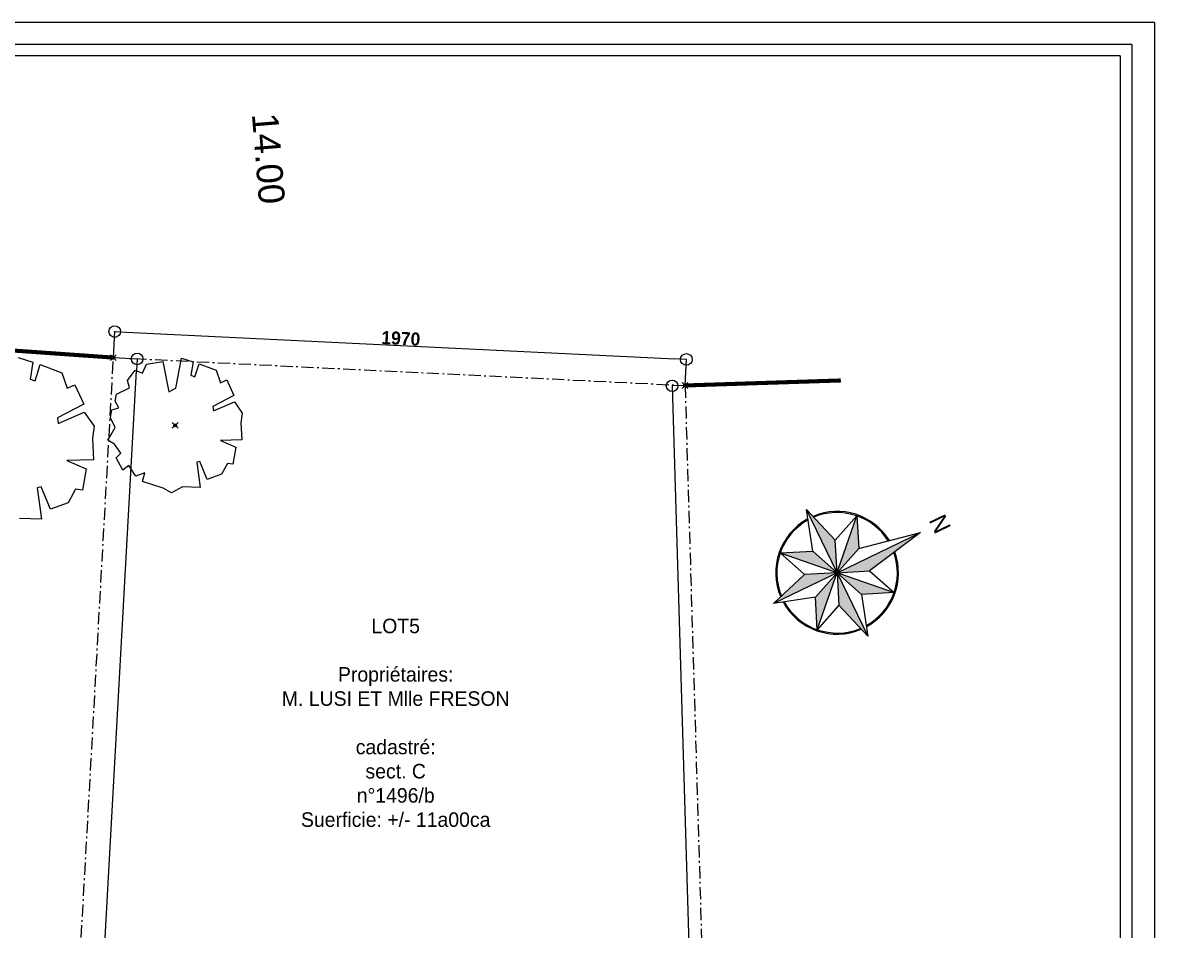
# Model space of a CAD drawing. Header units: millimetres. Extents: x -44462 to 306987, y -116160 to 12874.
# Drawn here: x -23313 to -19417, y -58549 to -55423 of the extents above; entities that cross this region are included whole.
import ezdxf
from ezdxf.enums import TextEntityAlignment as Align

# ---------------------------------------------------------------- set-up
doc = ezdxf.new("R2010")
doc.units = ezdxf.units.MM
doc.header["$PDMODE"] = 35
doc.header["$PDSIZE"] = 10
doc.linetypes.add('DCAD_Center', pattern=[36, 21, -6, 3, -6])
doc.linetypes.add('DCAD_Dashed', pattern=[33, 21, -12])
for name, color, linetype in [('1', 7, 'Continuous'), ('BLANC', 7, 'Continuous'), ('chassis fen.portes', 1, 'Continuous'), ('HACHURE', 8, 'Continuous'), ('TEXTE', 1, 'Continuous')]:
    doc.layers.add(name, color=color, linetype=linetype)
doc.styles.add('CENTURY GOTHIC', font='GOTHIC.TTF')
doc.styles.add('Century Gothic Gras', font='GOTHICB.TTF')
doc.styles.add('style1', font='comic.TTF', dxfattribs={"height": 12})
doc.dimstyles.new('1-200', dxfattribs={"dimtxt": 30, "dimasz": 40, "dimexe": 1.25, "dimexo": 0.625, "dimtad": 1, "dimdec": 0, "dimtxsty": 'Century Gothic Gras', "dimblk": 'ORIGIN', "dimcen": 2.5, "dimclrd": 8, "dimclre": 5, "dimclrt": 6, "dimadec": 0, "dimazin": 0, "dimtfac": 1, "dimtdec": 0, "dimtmove": 0, "dimatfit": 3, "dimldrblk": 'ORIGIN', "dimfxl": 0, "dimarcsym": 0})

# ---------------------------------------------------------------- blocks, each defined once
blk = doc.blocks.new('_Origin')
at = {"color": 0, "linetype": 'Continuous', "lineweight": -2}
blk.add_line((0, 0), (-1, 0), dxfattribs=at)
blk.add_circle((0, 0), 0.5, dxfattribs=at)
blk = doc.blocks.new('*D421')
at = {"color": 5, "lineweight": -2}
for p, q in [((-23000.3, -56576.5), (-22917.9, -56581.1)), ((-23281.9, -61664.4), (-23199.5, -61669))]:
    blk.add_line(p, q, dxfattribs=at)
at = {"color": 8, "lineweight": -2}
blk.add_line((-23198.6, -61629), (-22921.4, -56621), dxfattribs=at)
at = {"layer": 'Defpoints', "color": 0}
for p in [(-23000.9, -56576.5), (-22919.1, -56581), (-23282.6, -61664.4)]:
    blk.add_point(p, dxfattribs=at)
at = {"color": 8, "lineweight": -2, "xscale": 40, "yscale": 40, "zscale": 40}
for p, rotation in [((-22919.1, -56581), 86.83157791941849), ((-23200.8, -61668.9), 266.8315779194185)]:
    blk.add_blockref('_Origin', p, dxfattribs=dict(at, rotation=rotation))
at = {"color": 6, "insert": (-23084.2, -59123.6), "char_height": 30, "attachment_point": 5, "rotation": 86.8316, "style": 'Century Gothic Gras'}
blk.add_mtext('{\\H1.5x;5096}', dxfattribs=at)
blk = doc.blocks.new('*D416')
at = {"color": 5, "lineweight": -2}
for p, q in [((-23000.9, -56575.9), (-22996.5, -56485.5)), ((-21032.8, -56671.9), (-21028.4, -56581.5))]:
    blk.add_line(p, q, dxfattribs=at)
at = {"color": 8, "lineweight": -2}
blk.add_line((-22956.6, -56488.7), (-21068.5, -56580.8), dxfattribs=at)
at = {"layer": 'Defpoints', "color": 0}
for p in [(-23000.9, -56576.5), (-21028.5, -56582.8), (-21032.9, -56672.5)]:
    blk.add_point(p, dxfattribs=at)
at = {"color": 8, "lineweight": -2, "xscale": 40, "yscale": 40, "zscale": 40}
for p, rotation in [((-22996.5, -56486.8), 177.2068148732308), ((-21028.5, -56582.8), 357.2068148732307)]:
    blk.add_blockref('_Origin', p, dxfattribs=dict(at, rotation=rotation))
at = {"color": 6, "insert": (-22011.3, -56510.6), "char_height": 30, "attachment_point": 5, "rotation": 357.2068, "style": 'Century Gothic Gras'}
blk.add_mtext('{\\H1.5x;1970}', dxfattribs=at)
blk = doc.blocks.new('*D417')
at = {"color": 5, "lineweight": -2}
for p, q in [((-21033.5, -56672.5), (-21078.6, -56673.9)), ((-20885, -61661.6), (-20930.2, -61663))]:
    blk.add_line(p, q, dxfattribs=at)
at = {"color": 8, "lineweight": -2}
blk.add_line((-21076.2, -56713.8), (-20930.1, -61623), dxfattribs=at)
at = {"layer": 'Defpoints', "color": 0}
for p in [(-21032.9, -56672.5), (-20928.9, -61662.9), (-20884.4, -61661.6)]:
    blk.add_point(p, dxfattribs=at)
at = {"color": 8, "lineweight": -2, "xscale": 40, "yscale": 40, "zscale": 40}
for p, rotation in [((-21077.4, -56673.8), 91.70479180849885), ((-20928.9, -61662.9), 271.7047918084988)]:
    blk.add_blockref('_Origin', p, dxfattribs=dict(at, rotation=rotation))
at = {"color": 6, "insert": (-20978.9, -59167.7), "char_height": 30, "attachment_point": 5, "rotation": 271.7048, "style": 'Century Gothic Gras'}
blk.add_mtext('{\\H1.5x;4999}', dxfattribs=at)
blk = doc.blocks.new('A$C5EB44E52')
at = {"linetype": 'Continuous'}
h = blk.add_hatch(color=256, dxfattribs=at)
h.paths.add_polyline_path([(485.2, 485.2), (571, 692.4), (485.2, 1123.4)])
h.paths.add_polyline_path([(485.2, 485.2), (692.4, 571), (778.6, 778.6)])
h.paths.add_polyline_path([(970.4, 485.2), (485.2, 485.2), (692.4, 399.4)])
h.paths.add_polyline_path([(485.2, 485.2), (571, 278.1), (778.6, 191.8)])
h.paths.add_polyline_path([(485.2, 485.2), (399.4, 278.1), (485.2, 0)])
h.paths.add_polyline_path([(485.2, 485.2), (278.1, 399.4), (191.8, 191.8)])
h.paths.add_polyline_path([(278.1, 571), (0, 485.2), (485.2, 485.2)])
h.paths.add_polyline_path([(399.4, 692.4), (191.8, 778.6), (485.2, 485.2)])
for p, q in [((399.4, 692.4), (485.2, 1123.4)), ((485.2, 485.2), (485.2, 1123.4)), ((485.2, 1123.4), (571, 692.4)), ((278.1, 571), (191.8, 778.6)), ((191.8, 191.8), (778.6, 778.6)), ((778.6, 191.8), (191.8, 778.6)), ((191.8, 778.6), (399.4, 692.4)), ((571, 692.4), (778.6, 778.6)), ((778.6, 778.6), (692.4, 571)), ((485.2, 485.2), (399.4, 692.4)), ((485.2, 485.2), (571, 692.4)), ((0, 485.2), (278.1, 571)), ((485.2, 485.2), (278.1, 571)), ((485.2, 485.2), (692.4, 571)), ((692.4, 571), (970.4, 485.2)), ((485.2, 485.2), (0, 485.2)), ((278.1, 399.4), (0, 485.2)), ((485.2, 485.2), (278.1, 399.4)), ((485.2, 485.2), (399.4, 278.1)), ((485.2, 485.2), (485.2, 0)), ((485.2, 485.2), (970.4, 485.2)), ((485.2, 485.2), (692.4, 399.4)), ((485.2, 485.2), (571, 278.1)), ((970.4, 485.2), (692.4, 399.4)), ((191.8, 191.8), (278.1, 399.4)), ((692.4, 399.4), (778.6, 191.8)), ((399.4, 278.1), (191.8, 191.8)), ((485.2, 0), (399.4, 278.1)), ((571, 278.1), (485.2, 0)), ((778.6, 191.8), (571, 278.1))]:
    blk.add_line(p, q, dxfattribs=at)
for radius, start, end in [(422.5, 95.89549, 177.35317), (415, 96.21544, 176.97996), (422.5, 2.64683, 84.10451), (415, 3.02004, 83.78456), (422.5, 182.64683, 267.35317), (415, 183.02004, 266.97996), (422.5, 272.64683, 357.35317), (415, 273.02004, 356.97996)]:
    blk.add_arc((485.2, 485.2), radius, start, end, dxfattribs=at)
at = {"linetype": 'Continuous', "insert": (431.9, 1329.4), "char_height": 120, "width": 920.175, "attachment_point": 1, "style": 'style1'}
blk.add_mtext('N', dxfattribs=at)
blk = doc.blocks.new('PETIT CARTOUCHE_HOR')
at = {"color": 1}
for q in [(0, 1485), (-2100, 10)]:
    blk.add_line((-2100, 1485), q, dxfattribs=at)
at = {"layer": 'chassis fen.portes', "color": 2, "linetype": 'Continuous'}
for q in [(-2081.31, 18), (-20.52, 1465.65)]:
    blk.add_line((-2081.31, 1465.65), q, dxfattribs=at)
at = {"layer": 'chassis fen.portes', "color": 5, "linetype": 'Continuous'}
for q in [(-2071.31, 28), (-30.52, 1455.65)]:
    blk.add_line((-2071.31, 1455.65), q, dxfattribs=at)
at = {"layer": 'chassis fen.portes', "color": 1, "linetype": 'Continuous'}
blk.add_line((-2100, 1420), (-2100, 0), dxfattribs=at)
at = {"style": 'CENTURY GOTHIC'}
for tag, p, height in [('DATE', (-210.16, 171.36), 20), ('DOSSIERN°', (-210.16, 111.51), 20), ('COMMENTAIRE', (-210.16, 95.35), 12), ('COMMENTAIRESUITE', (-210.16, 79.7), 12), ('FEUILLEN°', (-221.99, 32.69), 20), ('TOTALFEUILLES', (-181.65, 32.69), 20), ('ÉCH.', (-103.23, 32.69), 12)]:
    blk.add_attdef(tag, p, '', height=height, dxfattribs=at)

msp = doc.modelspace()

# ---------------------------------------------------------------- linework, layer by layer
at = {"layer": '1', "color": 1, "linetype": 'DCAD_Dashed', "ltscale": 0.090909, "const_width": 14}
for points in [[(-23000.9, -56576.5), (-23933.1, -56510.7)], [(-21032.9, -56672.5), (-20496.6, -56655.2)]]:
    msp.add_lwpolyline(points, dxfattribs=at)
at = {"layer": '1', "color": 92, "linetype": 'Continuous', "ltscale": 1.5, "flags": 128}
msp.add_lwpolyline([(-23329.2, -56576.2), (-23278.1, -56591.9), (-23288, -56650.2), (-23270.8, -56656.5), (-23253.2, -56600.6), (-23178.9, -56628.8), (-23160.4, -56682.3), (-23133.6, -56670), (-23103.3, -56736.8), (-23193.8, -56784.1), (-23191.2, -56803), (-23101.4, -56764.7), (-23067.6, -56812.9), (-23073.4, -56854.6), (-23068.9, -56928.9), (-23161.1, -56931), (-23095.1, -56959.7), (-23107.8, -57032.8), (-23131.6, -57029.3), (-23156.8, -57076.6), (-23218, -57098.8), (-23249.5, -57021.5), (-23263.4, -57025), (-23248.9, -57132.8), (-23323.8, -57130)], dxfattribs=at)
at = {"layer": '1', "color": 92, "linetype": 'Continuous', "ltscale": 1.2, "flags": 128}
msp.add_lwpolyline([(-22766.8, -56578.1), (-22725.9, -56590.6), (-22733.8, -56637.3), (-22720.1, -56642.3), (-22706, -56597.6), (-22646.6, -56620.2), (-22631.7, -56662.9), (-22610.3, -56653.1), (-22586.1, -56706.6), (-22658.4, -56744.4), (-22656.3, -56759.5), (-22584.5, -56728.9), (-22557.5, -56767.4), (-22562.1, -56800.8), (-22558.5, -56860.2), (-22632.3, -56861.9), (-22579.5, -56884.8), (-22589.6, -56943.3), (-22608.7, -56940.6), (-22628.8, -56978.4), (-22677.8, -56996.1), (-22703, -56934.3), (-22714.1, -56937.1), (-22702.5, -57023.3), (-22762.5, -57021.1), (-22800.6, -57041.7), (-22829.6, -57026.5), (-22900.3, -57003.4), (-22893, -56973), (-22923.7, -56984.3), (-22947.8, -56948), (-22968.7, -56963.7), (-22991, -56921.2), (-22975.9, -56906), (-22997.7, -56874.2), (-23019.7, -56861.1), (-23008.6, -56841.2), (-22994.4, -56817.7), (-23011, -56784.4), (-23006.5, -56755.9), (-22982.5, -56749.8), (-22994.4, -56726.3), (-22990, -56702.7), (-22945.9, -56680.8), (-22952.5, -56655), (-22925.6, -56620.1), (-22900.5, -56629.7), (-22886.5, -56598.9), (-22831, -56589.7), (-22810.6, -56694.7), (-22785.5, -56682.3), (-22766.8, -56578.1)], close=True, dxfattribs=at)
at = {"layer": '1', "color": 1}
for p in [(-23000.9, -56576.5), (-21032.9, -56672.5)]:
    msp.add_point(p, dxfattribs=at)
at = {"layer": '1', "color": 7}
msp.add_point((-22788.2, -56809.8), dxfattribs=at)
at = {"layer": 'BLANC', "linetype": 'DCAD_Center', "ltscale": 2}
for p, q in [((-23282.6, -61664.3), (-23000.9, -56576.5)), ((-23000.9, -56576.5), (-21032.9, -56672.5)), ((-21032.9, -56672.5), (-20884.4, -61661.6))]:
    msp.add_line(p, q, dxfattribs=at)

# ---------------------------------------------------------------- block references
at = {"color": 1, "xscale": 4, "yscale": 4, "zscale": 4, "rotation": 270}
msp.add_blockref('PETIT CARTOUCHE_HOR', (-25357.2, -63823.1), dxfattribs=at)
at = {"layer": 'HACHURE', "xscale": 0.5000000000033272, "yscale": 0.5, "zscale": 0.5, "rotation": 295.7497009988896}
msp.add_blockref('A$C5EB44E52', (-20833.3, -57204.4), dxfattribs=at)

# ---------------------------------------------------------------- texts
at = {"layer": 'TEXTE', "style": 'CENTURY GOTHIC', "width": 1.006517}
e = msp.add_text('14.00', height=90, rotation=274.6435, dxfattribs=at)
e.set_placement((-22524.3, -55737.9), (-22498.9, -56051.4), align=Align.FIT)
e.dxf.unprotected_set("ltscale", 0)
at = {"layer": 'TEXTE', "insert": (-22029.1, -57834.3), "char_height": 50, "width": 2033.769, "attachment_point": 5, "style": 'CENTURY GOTHIC'}
msp.add_mtext('LOT5\\P\\PPropriétaires:\\PM. LUSI ET Mlle FRESON\\P\\Pcadastré:\\Psect. C\\Pn°1496/b\\PSuerficie: +/- 11a00ca', dxfattribs=at)

# ---------------------------------------------------------------- dimensions: what is measured, and where the dimension line sits
for p1, p2, distance, text, picture, middle in [((-23000.9, -56576.5), (-21032.9, -56672.5), 89.8, '{\\H1.5x;<>}', '*D416', (-22011.3, -56510.6)), ((-23282.6, -61664.4), (-23000.9, -56576.5), -81.9, '{\\H1.5x;<>}', '*D421', (-23084.2, -59123.6)), ((-21032.9, -56672.5), (-20884.4, -61661.6), -44.5, '{\\H1.5x;4999}', '*D417', (-20978.9, -59167.7))]:
    dim = msp.add_aligned_dim(p1=p1, p2=p2, distance=distance, text=text, dimstyle='1-200')
    dim.commit()
    dim.dimension.update_dxf_attribs({"geometry": picture, "text_midpoint": middle})

doc.saveas('drawing.dxf')
